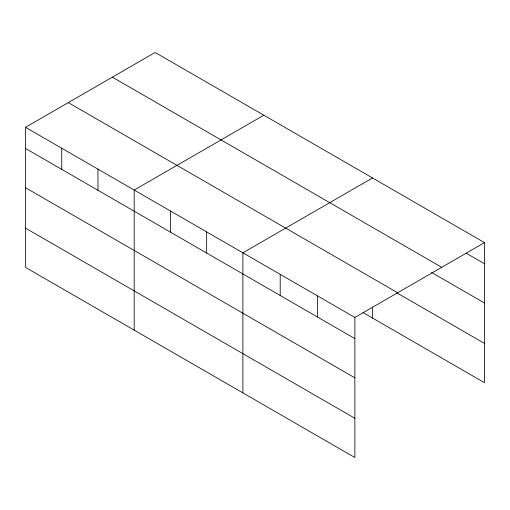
<?xml version="1.0" encoding="UTF-8"?>
<svg xmlns="http://www.w3.org/2000/svg" width="510" height="510" viewBox="0 0 510 510"><rect width="100%" height="100%" fill="white"/><g stroke="black" fill="none" stroke-linecap="round" stroke-linejoin="round"><path stroke-width="0.76" d="M25.5 127.309L354.864 317.462L354.864 457.534L25.5 267.38L25.5 127.309L155.136 52.466L484.5 242.62L484.5 382.691L362.948 312.515M263.829 115.215L134.187 190.058L134.187 330.129M372.517 177.965L242.881 252.813L242.881 392.885M354.864 317.462L484.5 242.62M466.178 253.183L484.5 263.759M112.359 77.163L441.717 267.316M431.562 272.442L484.5 303.004M68.283 102.612L397.641 292.765M396.952 292.899L484.5 343.44M25.5 148.448L354.864 338.608M25.5 187.699L354.864 377.853M25.5 228.136L354.864 418.289M372.517 307.045L372.517 318.036M317.532 295.915L317.532 317.054M280.207 274.361L280.207 295.5M206.652 231.897L206.652 253.036M170.416 210.981L170.416 232.12M97.958 169.141L97.958 190.281M61.729 148.225L61.729 169.365"/></g></svg>
